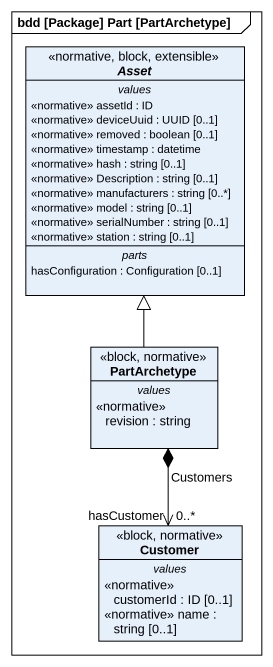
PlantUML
@startuml
mainframe bdd [Package] Part [PartArchetype]
hide circle
hide empty members
abstract class Asset <<normative, block, extensible>> {
  -- values --
  <<normative>> assetId : ID
  <<normative>> deviceUuid : UUID [0..1]
  <<normative>> removed : boolean [0..1]
  <<normative>> timestamp : datetime
  <<normative>> hash : string [0..1]
  <<normative>> Description : string [0..1]
  <<normative>> manufacturers : string [0..*]
  <<normative>> model : string [0..1]
  <<normative>> serialNumber : string [0..1]
  <<normative>> station : string [0..1]
  -- parts --
  hasConfiguration : Configuration [0..1]
}
class PartArchetype <<block, normative>> {
  -- values --
  <<normative>> revision : string
}
class Customer <<block, normative>> {
  -- values --
  <<normative>> customerId : ID [0..1]
  <<normative>> name : string [0..1]
}
PartArchetype -up-|> Asset
PartArchetype *--> "0..*\nhasCustomer" Customer : Customers
@enduml
